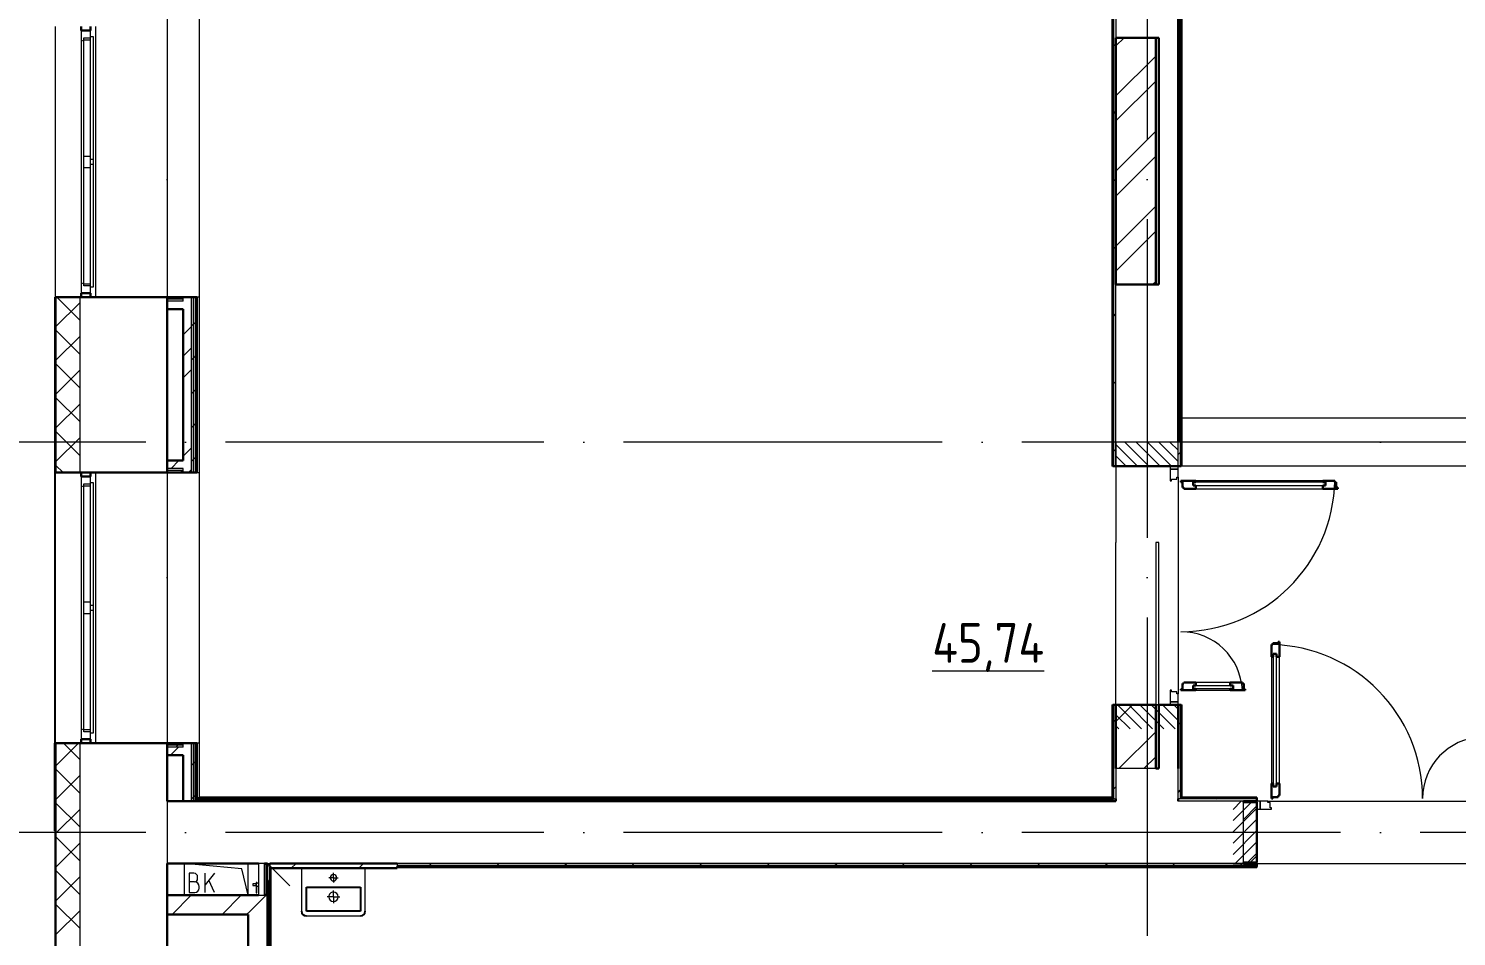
# Model space of a CAD drawing. Header units: millimetres. Extents: x -695119 to 412940, y -249585 to 622758.
# Drawn here: x 261320 to 270283, y 65808 to 71509 of the extents above; entities that cross this region are included whole.
import ezdxf

# ---------------------------------------------------------------- set-up
doc = ezdxf.new("R2010")
doc.units = ezdxf.units.MM
for name, pattern in [('ADSK_Линия сетки', [25, 20, -2.5, 0, -2.5]), ('ADSK_Сверху', [450, 300, -150]), ('ADSK_Штриховая_ш2 п1_5', [4.5, 3, -1.5])]:
    doc.linetypes.add(name, pattern=pattern)
for name, color, linetype, lineweight in [('_ Окна', 252, 'Continuous', 30), ('Двери', 8, 'Continuous', 9), ('Линии', 7, 'Continuous', 9), ('Марки помещений', 8, 'Continuous', 20), ('Оборудование', 8, 'Continuous', 18), ('Ограждение', 8, 'Continuous', 9), ('Окна', 252, 'Continuous', 9), ('Оси', 252, 'Continuous', 9), ('Перекрытие', 252, 'Continuous', 18), ('Стены внутренние', 252, 'Continuous', 18), ('Стены наружные', 252, 'Continuous', 18), ('Стены штриховка', 7, 'Continuous', 9)]:
    doc.layers.add(name, color=color, linetype=linetype, lineweight=lineweight)
doc.layers.add('Двери открывание', color=7, linetype='Continuous', lineweight=9, true_color=0xc0c0c0)
doc.layers.add('Узлы', color=7, linetype='Continuous')
doc.styles.add('GOST Common_2', font='', dxfattribs={"width": 0.9, "height": 250})
doc.styles.get('GOST Common_2').set_extended_font_data('GOST type B')

# ---------------------------------------------------------------- blocks, each defined once
blk = doc.blocks.new('план 2 этажа')
at = {"layer": 'Двери', "lineweight": 18, "true_color": 0x636466}
h = blk.add_hatch(dxfattribs=at)
h.set_pattern_fill('FP_2', color=251, angle=-90, style=0, pattern_type=2)
h.set_pattern_definition([(315, (268340.813, 68136.636), (35.3553, 35.3553), [])])
h.paths.add_polyline_path([(268145.8, 67127.6), (268145.8, 67111.6), (268535.8, 67111.6), (268535.8, 67261.6), (268145.8, 67261.6)])
h.paths.add_polyline_path([(268145.8, 68761.6), (268535.8, 68761.6), (268535.8, 68911.6), (268145.8, 68911.6)])
h = blk.add_hatch(dxfattribs=at)
h.set_pattern_fill('FP_2', color=251, style=0, pattern_type=2)
h.set_pattern_definition([(45, (269655.813, 66461.636), (-35.3553, 35.3553), [])])
h.paths.add_polyline_path([(270664.9, 66266.6), (270680.8, 66266.6), (270680.8, 66656.6), (270530.8, 66656.6), (270530.8, 66266.6)])
h.paths.add_polyline_path([(269030.8, 66266.6), (269030.8, 66656.6), (268880.8, 66656.6), (268880.8, 66266.6)])
at = {"color": 251, "lineweight": 18, "true_color": 0x636466}
for p, q in [((262658.6, 66233.3), (262298.8, 66266.6)), ((262298.8, 66066.6), (262298.8, 66266.6)), ((262357.9, 66204.4), (262327.9, 66204.4)), ((262327.9, 66204.4), (262327.9, 66084.4)), ((262361.2, 66151), (262327.9, 66151)), ((262381.2, 66171), (262381.2, 66181)), ((262487.9, 66204.4), (262427.9, 66132.9)), ((262427.9, 66084.4), (262427.9, 66204.4)), ((262487.9, 66084.4), (262451.9, 66161.5)), ((262698.8, 66066.6), (262658.6, 66233.3)), ((262327.9, 66084.4), (262364.5, 66084.4)), ((262391.2, 66111), (262391.2, 66121))]:
    blk.add_line(p, q, dxfattribs=at)
for centre, radius, start, end in [((262357.9, 66181), 23.3, 0, 90), ((262361.2, 66171), 20, 270, 0), ((262361.2, 66121), 30, 0, 90), ((262364.5, 66111), 26.7, 270, 0)]:
    blk.add_arc(centre, radius, start, end, dxfattribs=at)
at = {"layer": '_ Окна', "color": 251, "true_color": 0x636466}
for p, q in [((261650.8, 71521.6), (261650.8, 71496.6)), ((261650.8, 71496.6), (261708.8, 71496.6)), ((261708.8, 71496.6), (261708.8, 71521.6)), ((261708.8, 69846.6), (261650.8, 69846.6)), ((261650.8, 69846.6), (261650.8, 69821.6)), ((261708.8, 69821.6), (261708.8, 69846.6)), ((261650.8, 68721.6), (261650.8, 68696.6)), ((261650.8, 68696.6), (261708.8, 68696.6)), ((261708.8, 68696.6), (261708.8, 68721.6)), ((261708.8, 67046.6), (261650.8, 67046.6)), ((261650.8, 67046.6), (261650.8, 67021.6)), ((261708.8, 67021.6), (261708.8, 67046.6))]:
    blk.add_line(p, q, dxfattribs=at)
at = {"layer": '_ Окна', "color": 251, "lineweight": 18, "true_color": 0x636466}
for p, q in [((261708.8, 71496.6), (261650.8, 71496.6)), ((261650.8, 71496.6), (261650.8, 71437.2)), ((261667.8, 71450.6), (261708.8, 71450.6)), ((261667.8, 71438.6), (261667.8, 71450.6)), ((261708.8, 71458.6), (261708.8, 71496.6)), ((261650.8, 71437.2), (261667.8, 71432.6)), ((261667.8, 69910.6), (261650.8, 69906.1)), ((261650.8, 69906.1), (261650.8, 69846.6)), ((261650.8, 69846.6), (261708.8, 69846.6)), ((261667.8, 69892.6), (261667.8, 69904.6)), ((261708.8, 69892.6), (261667.8, 69892.6)), ((261708.8, 69846.6), (261708.8, 69884.6)), ((261708.8, 68696.6), (261650.8, 68696.6)), ((261650.8, 68696.6), (261650.8, 68637.2)), ((261708.8, 68658.6), (261708.8, 68696.6)), ((261650.8, 68637.2), (261667.8, 68632.6)), ((261667.8, 68650.6), (261708.8, 68650.6)), ((261667.8, 68638.6), (261667.8, 68650.6)), ((261667.8, 67110.6), (261650.8, 67106.1)), ((261650.8, 67106.1), (261650.8, 67046.6)), ((261667.8, 67092.6), (261667.8, 67104.6)), ((261708.8, 67092.6), (261667.8, 67092.6)), ((261708.8, 67046.6), (261708.8, 67084.6)), ((261650.8, 67046.6), (261708.8, 67046.6))]:
    blk.add_line(p, q, dxfattribs=at)
at = {"layer": 'Двери', "color": 251, "linetype": 'ADSK_Штриховая_ш2 п1_5', "true_color": 0x636466}
for p, q in [((268145.8, 68911.6), (268145.8, 68761.6)), ((268535.8, 68761.6), (268535.8, 68911.6)), ((268145.8, 68761.6), (268535.8, 68761.6)), ((268535.8, 67261.6), (268145.8, 67261.6)), ((268145.8, 67261.6), (268145.8, 67111.6)), ((268535.8, 67111.6), (268535.8, 67261.6)), ((269030.8, 66656.6), (268880.8, 66656.6)), ((269030.8, 66266.6), (269030.8, 66656.6)), ((268880.8, 66266.6), (269030.8, 66266.6))]:
    blk.add_line(p, q, dxfattribs=at)
at = {"layer": 'Двери', "color": 251, "true_color": 0x636466}
for p, q in [((268535.8, 68761.6), (268485.8, 68761.6)), ((268485.8, 68761.6), (268485.8, 68741.6)), ((268535.8, 68741.6), (268535.8, 68761.6)), ((268485.8, 68741.6), (268535.8, 68741.6)), ((268535.8, 68741.6), (268485.8, 68741.6)), ((268485.8, 68741.6), (268485.8, 68669.6)), ((268485.8, 68669.6), (268493.8, 68669.6)), ((268493.8, 68669.6), (268493.8, 68678.6)), ((268493.8, 68678.6), (268527.8, 68678.6)), ((268527.8, 68678.6), (268527.8, 68692.6)), ((268527.8, 68692.6), (268535.8, 68692.6)), ((268535.8, 68692.6), (268535.8, 68741.6)), ((268629.8, 68660.6), (268629.8, 68639.6)), ((269461.8, 68660.6), (268629.8, 68660.6)), ((269443.8, 68669.6), (268647.8, 68669.6)), ((269461.8, 68639.6), (269461.8, 68660.6)), ((268629.8, 68639.6), (269461.8, 68639.6)), ((268647.8, 68619.6), (269443.8, 68619.6)), ((269122.8, 67564.6), (269122.8, 66768.6)), ((269131.8, 67582.6), (269131.8, 66750.6)), ((269152.8, 67582.6), (269131.8, 67582.6)), ((269152.8, 66750.6), (269152.8, 67582.6)), ((269172.8, 66768.6), (269172.8, 67564.6)), ((268493.8, 67353.6), (268485.8, 67353.6)), ((268485.8, 67353.6), (268485.8, 67281.6)), ((268493.8, 67344.6), (268493.8, 67353.6)), ((268527.8, 67344.6), (268493.8, 67344.6)), ((268527.8, 67330.6), (268527.8, 67344.6)), ((268535.8, 67330.6), (268527.8, 67330.6)), ((268535.8, 67281.6), (268535.8, 67330.6)), ((268629.8, 67383.6), (268881.8, 67383.6)), ((268629.8, 67362.6), (268629.8, 67383.6)), ((268881.8, 67362.6), (268629.8, 67362.6)), ((268863.8, 67403.6), (268647.8, 67403.6)), ((268647.8, 67353.6), (268863.8, 67353.6)), ((268881.8, 67383.6), (268881.8, 67362.6)), ((268535.8, 67281.6), (268485.8, 67281.6)), ((268485.8, 67281.6), (268485.8, 67261.6)), ((268485.8, 67281.6), (268535.8, 67281.6)), ((268485.8, 67261.6), (268535.8, 67261.6)), ((268535.8, 67261.6), (268535.8, 67281.6)), ((269131.8, 66750.6), (269152.8, 66750.6)), ((269030.8, 66656.6), (269030.8, 66606.6)), ((269050.8, 66656.6), (269030.8, 66656.6)), ((269030.8, 66606.6), (269050.8, 66606.6)), ((269050.8, 66606.6), (269050.8, 66656.6)), ((269099.8, 66656.6), (269050.8, 66656.6)), ((269050.8, 66656.6), (269050.8, 66606.6)), ((269050.8, 66606.6), (269122.8, 66606.6)), ((269099.8, 66648.6), (269099.8, 66656.6)), ((269113.8, 66648.6), (269099.8, 66648.6)), ((269113.8, 66614.6), (269113.8, 66648.6)), ((269122.8, 66614.6), (269113.8, 66614.6)), ((269122.8, 66606.6), (269122.8, 66614.6))]:
    blk.add_line(p, q, dxfattribs=at)
at = {"layer": 'Двери', "color": 251, "lineweight": 30, "true_color": 0x636466}
for p, q in [((268647.8, 68669.6), (268553.8, 68669.6)), ((268553.8, 68669.6), (268553.8, 68661.6)), ((268553.8, 68661.6), (268562.8, 68661.6)), ((268562.8, 68661.6), (268562.8, 68627.6)), ((268629.8, 68660.6), (268647.8, 68660.6)), ((268629.8, 68639.6), (268629.8, 68660.6)), ((268647.8, 68660.6), (268647.8, 68669.6)), ((269519.8, 68669.6), (269443.8, 68669.6)), ((269443.8, 68660.6), (269443.8, 68669.6)), ((269461.8, 68660.6), (269443.8, 68660.6)), ((269461.8, 68639.6), (269461.8, 68660.6)), ((269519.8, 68661.6), (269519.8, 68669.6)), ((269528.8, 68661.6), (269519.8, 68661.6)), ((269528.8, 68627.6), (269528.8, 68661.6)), ((268562.8, 68627.6), (268571.8, 68627.6)), ((268571.8, 68627.6), (268571.8, 68619.6)), ((268571.8, 68619.6), (268647.8, 68619.6)), ((268647.8, 68639.6), (268629.8, 68639.6)), ((268647.8, 68619.6), (268647.8, 68639.6)), ((269443.8, 68639.6), (269461.8, 68639.6)), ((269443.8, 68619.6), (269443.8, 68639.6)), ((269443.8, 68619.6), (269537.8, 68619.6)), ((269537.8, 68627.6), (269528.8, 68627.6)), ((269537.8, 68619.6), (269537.8, 68627.6)), ((269130.8, 67640.6), (269122.8, 67640.6)), ((269122.8, 67640.6), (269122.8, 67564.6)), ((269164.8, 67649.6), (269130.8, 67649.6)), ((269130.8, 67649.6), (269130.8, 67640.6)), ((269172.8, 67658.6), (269164.8, 67658.6)), ((269164.8, 67658.6), (269164.8, 67649.6)), ((269172.8, 67564.6), (269172.8, 67658.6)), ((269131.8, 67564.6), (269122.8, 67564.6)), ((269131.8, 67582.6), (269131.8, 67564.6)), ((269152.8, 67582.6), (269131.8, 67582.6)), ((269152.8, 67564.6), (269152.8, 67582.6)), ((269172.8, 67564.6), (269152.8, 67564.6)), ((268562.8, 67361.6), (268553.8, 67361.6)), ((268553.8, 67361.6), (268553.8, 67353.6)), ((268553.8, 67353.6), (268647.8, 67353.6)), ((268562.8, 67395.6), (268562.8, 67361.6)), ((268571.8, 67395.6), (268562.8, 67395.6)), ((268647.8, 67403.6), (268571.8, 67403.6)), ((268571.8, 67403.6), (268571.8, 67395.6)), ((268647.8, 67383.6), (268629.8, 67383.6)), ((268629.8, 67383.6), (268629.8, 67362.6)), ((268629.8, 67362.6), (268647.8, 67362.6)), ((268647.8, 67403.6), (268647.8, 67383.6)), ((268647.8, 67362.6), (268647.8, 67353.6)), ((268939.8, 67403.6), (268863.8, 67403.6)), ((268863.8, 67403.6), (268863.8, 67383.6)), ((268863.8, 67383.6), (268881.8, 67383.6)), ((268863.8, 67362.6), (268863.8, 67353.6)), ((268881.8, 67362.6), (268863.8, 67362.6)), ((268863.8, 67353.6), (268957.8, 67353.6)), ((268881.8, 67383.6), (268881.8, 67362.6)), ((268939.8, 67395.6), (268939.8, 67403.6)), ((268948.8, 67395.6), (268939.8, 67395.6)), ((268948.8, 67361.6), (268948.8, 67395.6)), ((268957.8, 67361.6), (268948.8, 67361.6)), ((268957.8, 67353.6), (268957.8, 67361.6)), ((269122.8, 66768.6), (269122.8, 66674.6)), ((269131.8, 66768.6), (269122.8, 66768.6)), ((269131.8, 66750.6), (269131.8, 66768.6)), ((269152.8, 66750.6), (269131.8, 66750.6)), ((269152.8, 66768.6), (269152.8, 66750.6)), ((269172.8, 66768.6), (269152.8, 66768.6)), ((269164.8, 66683.6), (269164.8, 66692.6)), ((269164.8, 66692.6), (269172.8, 66692.6)), ((269172.8, 66692.6), (269172.8, 66768.6)), ((269122.8, 66674.6), (269130.8, 66674.6)), ((269130.8, 66674.6), (269130.8, 66683.6)), ((269130.8, 66683.6), (269164.8, 66683.6))]:
    blk.add_line(p, q, dxfattribs=at)
at = {"layer": 'Двери открывание', "color": 251, "true_color": 0x636466}
for centre, radius, start, end in [((268553.8, 68687.6), 966, 270, 358.93231), ((268553.8, 67335.6), 386, 2.67279, 90), ((269104.8, 66674.6), 966, 0, 88.93231), ((270456.8, 66674.6), 386, 92.67279, 180)]:
    blk.add_arc(centre, radius, start, end, dxfattribs=at)
at = {"layer": 'Линии', "color": 251, "linetype": 'ADSK_Сверху', "ltscale": 100, "true_color": 0x636466}
for p, q in [((279395.8, 69061.6), (268530.8, 69061.6)), ((279395.8, 68761.6), (268530.8, 68761.6))]:
    blk.add_line(p, q, dxfattribs=at)
at = {"layer": 'Оборудование', "color": 251, "true_color": 0x636466}
for p, q in [((262800.2, 66266.6), (262763.8, 66266.6)), ((262763.8, 66266.6), (262763.8, 66066.6)), ((262801.1, 66067.5), (262801.1, 66265.7)), ((262810.9, 66259.6), (262801.1, 66259.6)), ((262811.8, 66074.6), (262811.8, 66258.7)), ((262818.8, 66247.6), (262813.3, 66247.6)), ((262818.8, 66266.6), (262960.2, 66125.2)), ((262818.8, 66085.6), (262818.8, 66247.6)), ((262810.9, 66238.6), (262812.2, 66238.6)), ((262812.3, 66238.6), (262810.9, 66238.6)), ((262820.8, 66163.1), (262818.8, 66163.1)), ((262820.8, 66159.1), (262820.8, 66163.1)), ((262820.8, 66159.1), (262820.8, 66098.6)), ((262746, 66139.3), (262728.5, 66139.3)), ((262728.5, 66139.3), (262728.5, 66127)), ((262728.5, 66127), (262746, 66127)), ((262747.9, 66141.2), (262746, 66139.3)), ((262746, 66139.3), (262746, 66127)), ((262746, 66127), (262747.9, 66125.1)), ((262763.8, 66142.8), (262747.9, 66142.8)), ((262747.9, 66142.8), (262747.9, 66123.5)), ((262747.9, 66123.5), (262763.8, 66123.5)), ((262753.4, 66146.2), (262748.4, 66146.2)), ((262748.4, 66146.2), (262748.4, 66138)), ((262748.4, 66128.3), (262748.4, 66082.5)), ((262748.4, 66082.5), (262753.4, 66082.5)), ((262753.4, 66138), (262753.4, 66146.2)), ((262753.4, 66082.5), (262753.4, 66128.3)), ((262763.8, 66066.6), (262800.2, 66066.6)), ((262801.1, 66073.6), (262810.9, 66073.6)), ((262812.2, 66094.6), (262810.9, 66094.6)), ((262812.3, 66094.6), (262810.9, 66094.6)), ((262813.3, 66085.6), (262818.8, 66085.6)), ((262818.8, 66094.6), (262820.8, 66094.6)), ((262820.8, 66094.6), (262820.8, 66098.6))]:
    blk.add_line(p, q, dxfattribs=at)
for points, knots in [([(262801.1, 66265.7), (262801.1, 66265.8), (262801.1, 66265.9), (262801, 66266.1), (262800.9, 66266.3), (262800.8, 66266.4), (262800.6, 66266.5), (262800.4, 66266.6), (262800.3, 66266.6), (262800.2, 66266.6)], [-1, -1, -1, -1, -0.833333, -0.75, -0.583333, -0.458333, -0.333333, -0.166667, 0, 0, 0, 0]), ([(262811.8, 66258.7), (262811.8, 66258.8), (262811.8, 66258.9), (262811.7, 66259), (262811.7, 66259.2), (262811.6, 66259.3), (262811.5, 66259.4), (262811.3, 66259.5), (262811.1, 66259.6), (262810.9, 66259.6), (262810.9, 66259.6)], [-1, -1, -1, -1, -0.833333, -0.75, -0.666667, -0.583333, -0.458333, -0.333333, -0.166667, 0, 0, 0, 0]), ([(262813.3, 66247.6), (262813.2, 66247.6), (262813, 66247.7), (262812.8, 66247.7), (262812.6, 66247.8), (262812.4, 66247.9), (262812.3, 66248.1), (262812.1, 66248.2), (262812, 66248.4), (262811.9, 66248.6), (262811.8, 66248.8), (262811.8, 66249), (262811.8, 66249.2)], [-1, -1, -1, -1, -0.833333, -0.75, -0.666667, -0.583333, -0.5, -0.416667, -0.333333, -0.25, -0.166667, 0, 0, 0, 0]), ([(262800.2, 66066.6), (262800.3, 66066.6), (262800.4, 66066.7), (262800.6, 66066.7), (262800.8, 66066.9), (262800.9, 66067), (262801, 66067.1), (262801.1, 66067.3), (262801.1, 66067.5), (262801.1, 66067.5)], [0, 0, 0, 0, 0.166667, 0.333333, 0.458333, 0.583333, 0.708333, 0.833333, 1, 1, 1, 1]), ([(262810.9, 66073.6), (262810.9, 66073.6), (262811.1, 66073.7), (262811.3, 66073.7), (262811.5, 66073.9), (262811.6, 66074), (262811.7, 66074.1), (262811.7, 66074.2), (262811.8, 66074.4), (262811.8, 66074.5), (262811.8, 66074.6)], [0, 0, 0, 0, 0.166667, 0.333333, 0.458333, 0.583333, 0.666667, 0.75, 0.833333, 1, 1, 1, 1]), ([(262811.8, 66084.1), (262811.8, 66084.2), (262811.8, 66084.4), (262811.9, 66084.7), (262812, 66084.9), (262812.1, 66085), (262812.3, 66085.2), (262812.4, 66085.3), (262812.6, 66085.4), (262812.8, 66085.5), (262813, 66085.6), (262813.2, 66085.6), (262813.3, 66085.6)], [0, 0, 0, 0, 0.166667, 0.25, 0.333333, 0.416667, 0.5, 0.583333, 0.666667, 0.75, 0.833333, 1, 1, 1, 1])]:
    blk.add_open_spline(points, degree=3, knots=knots, dxfattribs=at)
at = {"layer": 'Ограждение', "color": 251, "true_color": 0x636466}
for p, q in [((262390.8, 74381.6), (262390.8, 66676.6)), ((268560.8, 68911.6), (268560.8, 73711.6)), ((268120.8, 73586.8), (268120.8, 68761.6)), ((261740.8, 71521.6), (261740.8, 69821.6)), ((262190.8, 71521.6), (262190.8, 69821.6)), ((262390.8, 71521.6), (262390.8, 69821.6)), ((262390.8, 69821.6), (262375.8, 69821.6)), ((268560.8, 68911.6), (268555.8, 68911.6)), ((268555.8, 68911.6), (268560.8, 68911.6)), ((268560.8, 68761.6), (268560.8, 68911.6)), ((268125.8, 68761.6), (268120.8, 68761.6)), ((268560.8, 68761.6), (268555.8, 68761.6)), ((261740.8, 68721.6), (261740.8, 67021.6)), ((262190.8, 68721.6), (262190.8, 67021.6)), ((262375.8, 68721.6), (262390.8, 68721.6)), ((262390.8, 68721.6), (262390.8, 67021.6)), ((268120.8, 67261.6), (268125.8, 67261.6)), ((268120.8, 67261.6), (268120.8, 66681.6)), ((268555.8, 67261.6), (268560.8, 67261.6)), ((268560.8, 66681.6), (268560.8, 67261.6)), ((262390.8, 67021.6), (262375.8, 67021.6)), ((268120.8, 66681.6), (262390.8, 66681.6)), ((268125.8, 66676.6), (268120.8, 66681.6)), ((268555.8, 66676.6), (268560.8, 66681.6)), ((269030.8, 66681.6), (268560.8, 66681.6)), ((269030.8, 66681.6), (269030.8, 66676.6)), ((263633.8, 66241.6), (269030.8, 66241.6)), ((269030.8, 66246.6), (269030.8, 66241.6)), ((262838.8, 65963.6), (262843.8, 65963.6)), ((262843.8, 60496.6), (262843.8, 65963.6))]:
    blk.add_line(p, q, dxfattribs=at)
at = {"layer": 'Окна', "color": 251, "true_color": 0x636466}
for p, q in [((261708.8, 70686.6), (261708.8, 71458.6)), ((261708.8, 71458.6), (261725.8, 71458.6)), ((261725.8, 71458.6), (261725.8, 70686.6)), ((261650.8, 71437.2), (261650.8, 69906.1)), ((261667.8, 70706.6), (261667.8, 71438.6)), ((261667.8, 71438.6), (261708.8, 71438.6)), ((261667.8, 70636.6), (261667.8, 70706.6)), ((261708.8, 70706.6), (261667.8, 70706.6)), ((261667.8, 69904.6), (261667.8, 70636.6)), ((261667.8, 70636.6), (261708.8, 70636.6)), ((261708.8, 70656.6), (261708.8, 70686.6)), ((261725.8, 70686.6), (261708.8, 70686.6)), ((261708.8, 69884.6), (261708.8, 70656.6)), ((261708.8, 70656.6), (261725.8, 70656.6)), ((261725.8, 70686.6), (261725.8, 70656.6)), ((261725.8, 70656.6), (261725.8, 69884.6)), ((261708.8, 69904.6), (261667.8, 69904.6)), ((261725.8, 69884.6), (261708.8, 69884.6)), ((261650.8, 68637.2), (261650.8, 67106.1)), ((261667.8, 67906.6), (261667.8, 68638.6)), ((261667.8, 68638.6), (261708.8, 68638.6)), ((261708.8, 67886.6), (261708.8, 68658.6)), ((261708.8, 68658.6), (261725.8, 68658.6)), ((261725.8, 68658.6), (261725.8, 67886.6)), ((261667.8, 67836.6), (261667.8, 67906.6)), ((261708.8, 67906.6), (261667.8, 67906.6)), ((261708.8, 67856.6), (261708.8, 67886.6)), ((261725.8, 67886.6), (261708.8, 67886.6)), ((261708.8, 67084.6), (261708.8, 67856.6)), ((261708.8, 67856.6), (261725.8, 67856.6)), ((261725.8, 67886.6), (261725.8, 67856.6)), ((261725.8, 67856.6), (261725.8, 67084.6)), ((261667.8, 67104.6), (261667.8, 67836.6)), ((261667.8, 67836.6), (261708.8, 67836.6)), ((261708.8, 67104.6), (261667.8, 67104.6)), ((261725.8, 67084.6), (261708.8, 67084.6))]:
    blk.add_line(p, q, dxfattribs=at)
at = {"layer": 'Оси', "color": 251, "linetype": 'ADSK_Линия сетки', "ltscale": 100, "true_color": 0x636466}
for p, q in [((262190.8, 77811.6), (262190.8, 46685.5)), ((268340.8, 77811.6), (268340.8, 46685.5)), ((332058.1, 68911.6), (255080.8, 68911.6)), ((332058.1, 66461.6), (255080.8, 66461.6))]:
    blk.add_line(p, q, dxfattribs=at)
at = {"layer": 'Перекрытие', "color": 251, "ltscale": 100, "true_color": 0x636466}
for p, q in [((273615.8, 68911.6), (268560.8, 68911.6)), ((268395.8, 67261.6), (268415.8, 67261.6)), ((262298.8, 66066.6), (262298.8, 66266.6))]:
    blk.add_line(p, q, dxfattribs=at)
at = {"layer": 'Стены внутренние', "color": 251, "true_color": 0x636466}
for p, q in [((268145.8, 72901.6), (268145.8, 71451.6)), ((261488.8, 69821.6), (261488.8, 71521.6)), ((261640.8, 69821.6), (261640.8, 68721.6)), ((268535.8, 68761.6), (268535.8, 68911.6)), ((268145.8, 68761.6), (268145.8, 68281.6)), ((261488.8, 67021.6), (261488.8, 68721.6)), ((268535.8, 68692.6), (268535.8, 67330.6)), ((268415.8, 68281.6), (268395.8, 68281.6)), ((268415.8, 67261.6), (268415.8, 68281.6)), ((261640.8, 67021.6), (261640.8, 59761.6)), ((268395.8, 66861.6), (268145.8, 66861.6)), ((268145.8, 66861.6), (268145.8, 66671.6)), ((268535.8, 66671.6), (268535.8, 66861.6)), ((268945.8, 66656.6), (268535.8, 66656.6)), ((268945.8, 66271.6), (268945.8, 66651.6)), ((269099.8, 66656.6), (270461.8, 66656.6)), ((262818.8, 66266.6), (262833.8, 66266.6)), ((269030.8, 66266.6), (270625.8, 66266.6))]:
    blk.add_line(p, q, dxfattribs=at)
at = {"layer": 'Стены внутренние', "color": 251, "lineweight": 30, "true_color": 0x636466}
for p, q in [((268145.8, 71451.6), (268415.8, 71451.6)), ((268415.8, 71451.6), (268415.8, 69901.6)), ((268415.8, 69901.6), (268145.8, 69901.6)), ((262190.8, 69821.6), (261488.8, 69821.6)), ((261488.8, 69821.6), (261488.8, 68721.6)), ((262190.8, 68796.6), (262190.8, 69746.6)), ((268145.8, 68761.6), (268535.8, 68761.6)), ((261488.8, 68721.6), (262190.8, 68721.6)), ((268415.8, 67261.6), (268415.8, 66861.6)), ((268535.8, 67261.6), (268415.8, 67261.6)), ((268535.8, 66861.6), (268535.8, 67261.6)), ((262190.8, 67021.6), (261488.8, 67021.6)), ((261488.8, 67021.6), (261488.8, 59609.6)), ((262190.8, 66656.6), (262190.8, 66946.6)), ((268415.8, 66861.6), (268395.8, 66861.6)), ((262290.8, 66656.6), (262190.8, 66656.6)), ((262365.8, 66656.6), (262365.8, 66656.6)), ((268145.8, 66671.6), (268145.8, 66656.6)), ((268535.8, 66656.6), (268535.8, 66671.6)), ((268945.8, 66651.6), (268945.8, 66656.6)), ((262190.8, 66066.6), (262190.8, 66266.6)), ((262190.8, 66266.6), (262763.8, 66266.6)), ((262800.4, 66266.6), (262818.8, 66266.6)), ((262833.8, 66266.6), (263633.8, 66266.6)), ((268945.8, 66266.6), (268945.8, 66271.6)), ((262190.8, 60311.6), (262190.8, 65946.6))]:
    blk.add_line(p, q, dxfattribs=at)
at = {"layer": 'Стены внутренние', "color": 251, "linetype": 'Continuous', "lineweight": 9, "true_color": 0x636466}
for p, q in [((261490.9, 69637.9), (261640.8, 69787.8)), ((261640.8, 69677.5), (261498.7, 69819.6)), ((261640.8, 69465.4), (261490.9, 69615.2)), ((261491, 69425.9), (261640.8, 69575.6)), ((261640.8, 69253.2), (261491, 69403)), ((261490.8, 69375.4), (261491.1, 69375.4)), ((261491.1, 69213.8), (261640.8, 69363.5)), ((261490.8, 69172.2), (261491, 69172.2)), ((261640.8, 69041.1), (261491.1, 69190.8)), ((261491.2, 69001.8), (261640.8, 69151.4)), ((261640.8, 68829), (261491.2, 68978.5)), ((261491.3, 68789.8), (261640.8, 68939.3)), ((261490.8, 68867.4), (261490.9, 68867.4)), ((261534, 68723.6), (261491.4, 68766.3)), ((261635.3, 68721.6), (261640.8, 68727.1)), ((261490.8, 66880.1), (261632.4, 67021.6)), ((261521.4, 67019.6), (261521.1, 67020.2)), ((261640.8, 66919.8), (261540.9, 67019.6)), ((261490.8, 66937), (261491.4, 66937)), ((261640.8, 66707.6), (261490.8, 66857.6)), ((261490.8, 66667.9), (261640.8, 66817.9)), ((261640.8, 66495.5), (261490.8, 66645.5)), ((261490.8, 66632.2), (261491.3, 66632.2)), ((261490.8, 66455.8), (261640.8, 66605.8)), ((261640.8, 66283.4), (261490.8, 66433.4)), ((261490.8, 66243.7), (261640.8, 66393.7)), ((261490.7, 66260), (261488.8, 66263.2)), ((261640.8, 66071.2), (261490.8, 66221.2)), ((261490.8, 66031.5), (261640.8, 66181.5)), ((261491.3, 66055.7), (261488.8, 66060)), ((261490.8, 66022.6), (261491.3, 66022.6)), ((261640.8, 65859.1), (261490.8, 66009.1)), ((261490.8, 65819.4), (261640.8, 65969.4)), ((261490.8, 65819.4), (261491.3, 65819.4))]:
    blk.add_line(p, q, dxfattribs=at)
at = {"layer": 'Стены наружные', "color": 251, "lineweight": 30, "true_color": 0x636466}
for p, q in [((268535.8, 75011.6), (268535.8, 68911.6)), ((268550.8, 68911.6), (268550.8, 74931.6)), ((268555.8, 68761.6), (268555.8, 74926.6)), ((268125.8, 73586.8), (268125.8, 68761.6)), ((268145.8, 71451.6), (268145.8, 69901.6)), ((268395.8, 69901.6), (268395.8, 71451.6)), ((262375.8, 69821.6), (262190.8, 69821.6)), ((262190.8, 69821.6), (262190.8, 69746.6)), ((262190.8, 69746.6), (262290.8, 69746.6)), ((262290.8, 69746.6), (262290.8, 68796.6)), ((262375.8, 68721.6), (262375.8, 69821.6)), ((262290.8, 68796.6), (262190.8, 68796.6)), ((262190.8, 68796.6), (262190.8, 68721.6)), ((268125.8, 68761.6), (268145.8, 68761.6)), ((268535.8, 68761.6), (268555.8, 68761.6)), ((262190.8, 68721.6), (262375.8, 68721.6)), ((268395.8, 67261.6), (268125.8, 67261.6)), ((268125.8, 67261.6), (268125.8, 66676.6)), ((268145.8, 67261.6), (268145.8, 66861.6)), ((268395.8, 66861.6), (268395.8, 67261.6)), ((268555.8, 67261.6), (268535.8, 67261.6)), ((268555.8, 66676.6), (268555.8, 67261.6)), ((261483.8, 67021.6), (261483.8, 66471.6)), ((261488.8, 67021.6), (261483.8, 67021.6)), ((262375.8, 67021.6), (262190.8, 67021.6)), ((262190.8, 67021.6), (262190.8, 66946.6)), ((262375.8, 66676.6), (262375.8, 67021.6)), ((262190.8, 66946.6), (262290.8, 66946.6)), ((262290.8, 66946.6), (262290.8, 66656.6)), ((262290.8, 66656.6), (262365.8, 66656.6)), ((262365.8, 66656.6), (268145.8, 66656.6)), ((262370.8, 66671.6), (262370.8, 66676.6)), ((268130.8, 66671.6), (262370.8, 66671.6)), ((268125.8, 66676.6), (262375.8, 66676.6)), ((268130.8, 66676.6), (268130.8, 66671.6)), ((268550.8, 66671.6), (268550.8, 66676.6)), ((269030.8, 66676.6), (268555.8, 66676.6)), ((268945.8, 66656.6), (269030.8, 66656.6)), ((269030.8, 66651.6), (268945.8, 66651.6)), ((269030.8, 66656.6), (269030.8, 66676.6)), ((269030.8, 66271.6), (269030.8, 66651.6)), ((261483.8, 66471.6), (261488.8, 66471.6)), ((262818.8, 66266.6), (262818.8, 66247.6)), ((262838.8, 66246.6), (262833.8, 66246.6)), ((262833.8, 66246.6), (262833.8, 60491.6)), ((262838.8, 60496.6), (262838.8, 66246.6)), ((263633.8, 66251.6), (269030.8, 66251.6)), ((263633.8, 66246.6), (269030.8, 66246.6)), ((263633.8, 66236.6), (263633.8, 66246.6)), ((268945.8, 66271.6), (269030.8, 66271.6)), ((269030.8, 66266.6), (268945.8, 66266.6)), ((269030.8, 66246.6), (269030.8, 66266.6)), ((262833.8, 66236.6), (263633.8, 66236.6)), ((262763.8, 66066.6), (262190.8, 66066.6)), ((262190.8, 66066.6), (262190.8, 65946.6)), ((262818.8, 66066.6), (262800.4, 66066.6)), ((262818.8, 66085.6), (262818.8, 60486.6)), ((262190.8, 65946.6), (262698.8, 65946.6)), ((262698.8, 65946.6), (262698.8, 60311.6))]:
    blk.add_line(p, q, dxfattribs=at)
at = {"layer": 'Стены наружные', "color": 251, "linetype": 'Continuous', "lineweight": 9, "true_color": 0x636466}
for p, q in [((268125.8, 71464.5), (268130.8, 71469.5)), ((268145.8, 71400.3), (268197.1, 71451.6)), ((268550.8, 71465.2), (268555.8, 71470.2)), ((268125.8, 71393.7), (268130.8, 71398.7)), ((268130.8, 71398.7), (268145.8, 71413.7)), ((268550.8, 71394.5), (268555.8, 71399.5)), ((268125.8, 71323), (268130.8, 71328)), ((268145.8, 71086), (268395.8, 71336)), ((268550.8, 71323.8), (268555.8, 71328.8)), ((268125.8, 71252.3), (268130.8, 71257.3)), ((268125.8, 71181.6), (268130.8, 71186.6)), ((268145.8, 70928.8), (268395.8, 71178.8)), ((268550.8, 71253.1), (268555.8, 71258.1)), ((268550.8, 71182.3), (268555.8, 71187.3)), ((268125.8, 71110.9), (268130.8, 71115.9)), ((268550.8, 71111.6), (268555.8, 71116.6)), ((268125.8, 71040.2), (268130.8, 71045.2)), ((268550.8, 71040.9), (268555.8, 71045.9)), ((268125.8, 70969.5), (268130.8, 70974.5)), ((268125.8, 70898.8), (268130.8, 70903.8)), ((268130.8, 70974.5), (268145.8, 70989.5)), ((268550.8, 70970.2), (268555.8, 70975.2)), ((268550.8, 70899.5), (268555.8, 70904.5)), ((268125.8, 70828.1), (268130.8, 70833.1)), ((268145.8, 70614.5), (268395.8, 70864.5)), ((268550.8, 70828.8), (268555.8, 70833.8)), ((268125.8, 70757.3), (268130.8, 70762.3)), ((268550.8, 70758.1), (268555.8, 70763.1)), ((268125.8, 70686.6), (268130.8, 70691.6)), ((268145.8, 70457.4), (268395.8, 70707.4)), ((268550.8, 70687.4), (268555.8, 70692.4)), ((268125.8, 70615.9), (268130.8, 70620.9)), ((268125.8, 70545.2), (268130.8, 70550.2)), ((268130.8, 70550.2), (268145.8, 70565.2)), ((268550.8, 70616.7), (268555.8, 70621.7)), ((268550.8, 70546), (268555.8, 70551)), ((268125.8, 70474.5), (268130.8, 70479.5)), ((268550.8, 70475.2), (268555.8, 70480.2)), ((268125.8, 70403.8), (268130.8, 70408.8)), ((268145.8, 70143.1), (268395.8, 70393.1)), ((268550.8, 70404.5), (268555.8, 70409.5)), ((268125.8, 70333.1), (268130.8, 70338.1)), ((268550.8, 70333.8), (268555.8, 70338.8)), ((268125.8, 70262.4), (268130.8, 70267.4)), ((268125.8, 70191.7), (268130.8, 70196.7)), ((268145.8, 69985.9), (268395.8, 70235.9)), ((268550.8, 70263.1), (268555.8, 70268.1)), ((268550.8, 70192.4), (268555.8, 70197.4)), ((268125.8, 70121), (268130.8, 70126)), ((268130.8, 70126), (268145.8, 70141)), ((268550.8, 70121.7), (268555.8, 70126.7)), ((268125.8, 70050.2), (268130.8, 70055.2)), ((268550.8, 70051), (268555.8, 70056)), ((268125.8, 69979.5), (268130.8, 69984.5)), ((268375.8, 69901.6), (268395.8, 69921.6)), ((268550.8, 69980.3), (268555.8, 69985.3)), ((268125.8, 69908.8), (268130.8, 69913.8)), ((268125.8, 69838.1), (268130.8, 69843.1)), ((268550.8, 69909.6), (268555.8, 69914.6)), ((268550.8, 69838.8), (268555.8, 69843.8)), ((262286.1, 69796.6), (262290.8, 69801.4)), ((262370.8, 69810.7), (262375.8, 69815.7)), ((262370.8, 69740), (262375.8, 69745)), ((268125.8, 69767.4), (268130.8, 69772.4)), ((268550.8, 69768.1), (268555.8, 69773.1)), ((262340.8, 69639.3), (262353.3, 69651.8)), ((262353.3, 69651.8), (262365.8, 69664.3)), ((262370.8, 69669.3), (262375.8, 69674.3)), ((268125.8, 69696.7), (268130.8, 69701.7)), ((268130.8, 69701.7), (268145.8, 69716.7)), ((268550.8, 69697.4), (268555.8, 69702.4)), ((262290.8, 69586.7), (262340.8, 69636.7)), ((262370.8, 69598.5), (262375.8, 69603.5)), ((268125.8, 69626), (268130.8, 69631)), ((268125.8, 69555.3), (268130.8, 69560.3)), ((268550.8, 69626.7), (268555.8, 69631.7)), ((268550.8, 69556), (268555.8, 69561)), ((262290.8, 69451.7), (262340.8, 69501.7)), ((262370.8, 69527.8), (262375.8, 69532.8)), ((268125.8, 69484.6), (268130.8, 69489.6)), ((268550.8, 69485.3), (268555.8, 69490.3)), ((262340.8, 69427.1), (262353.3, 69439.6)), ((262353.3, 69439.6), (262365.8, 69452.1)), ((262365.8, 69452.1), (262370.8, 69457.1)), ((262370.8, 69457.1), (262375.8, 69462.1)), ((262370.8, 69386.4), (262375.8, 69391.4)), ((268125.8, 69413.8), (268130.8, 69418.8)), ((268550.8, 69414.6), (268555.8, 69419.6)), ((262290.8, 69316.8), (262340.8, 69366.8)), ((262370.8, 69315.7), (262375.8, 69320.7)), ((268125.8, 69343.1), (268130.8, 69348.1)), ((268130.8, 69277.4), (268145.8, 69292.4)), ((268550.8, 69343.9), (268555.8, 69348.9)), ((262340.8, 69215), (262353.3, 69227.5)), ((262353.3, 69227.5), (262365.8, 69240)), ((262370.8, 69245), (262375.8, 69250)), ((268125.8, 69272.4), (268130.8, 69277.4)), ((268125.8, 69201.7), (268130.8, 69206.7)), ((268550.8, 69273.2), (268555.8, 69278.2)), ((268550.8, 69202.4), (268555.8, 69207.4)), ((262370.8, 69174.3), (262375.8, 69179.3)), ((268125.8, 69131), (268130.8, 69136)), ((268550.8, 69131.7), (268555.8, 69136.7)), ((262353.3, 69015.4), (262365.8, 69027.9)), ((262365.8, 69027.9), (262370.8, 69032.9)), ((262370.8, 69103.6), (262375.8, 69108.6)), ((262370.8, 69032.9), (262375.8, 69037.9)), ((268125.8, 69060.3), (268130.8, 69065.3)), ((268550.8, 69061), (268555.8, 69066)), ((262340.8, 69002.9), (262353.3, 69015.4)), ((262370.8, 68962.1), (262375.8, 68967.1)), ((268125.8, 68989.6), (268130.8, 68994.6)), ((268550.8, 68990.3), (268555.8, 68995.3)), ((262290.8, 68823.3), (262340.8, 68873.3)), ((262370.8, 68891.4), (262375.8, 68896.4)), ((268125.8, 68918.9), (268130.8, 68923.9)), ((268125.8, 68848.2), (268130.8, 68853.2)), ((268130.8, 68853.2), (268145.8, 68868.2)), ((268535.8, 68833.9), (268550.8, 68848.9)), ((268550.8, 68919.6), (268555.8, 68924.6)), ((268550.8, 68848.9), (268555.8, 68853.9)), ((262214.1, 68746.6), (262264.1, 68796.6)), ((262340.8, 68790.7), (262353.3, 68803.2)), ((262353.3, 68803.2), (262365.8, 68815.7)), ((262370.8, 68820.7), (262375.8, 68825.7)), ((262370.8, 68750), (262375.8, 68755)), ((268125.8, 68777.4), (268130.8, 68782.4)), ((268550.8, 68778.2), (268555.8, 68783.2)), ((262271.7, 68721.6), (262284.2, 68734.1)), ((262284.2, 68734.1), (262290.8, 68740.7)), ((262324, 68721.6), (262340.8, 68738.4)), ((268125.8, 67221.8), (268130.8, 67226.8)), ((268145.8, 67157.1), (268250.3, 67261.6)), ((268550.8, 67222.6), (268555.8, 67227.6)), ((268125.8, 67151.1), (268130.8, 67156.1)), ((268130.8, 67156.1), (268145.8, 67171.1)), ((268535.8, 67136.8), (268550.8, 67151.8)), ((268550.8, 67151.8), (268555.8, 67156.8)), ((268125.8, 67080.4), (268130.8, 67085.4)), ((268164.6, 66861.6), (268395.8, 67092.8)), ((268550.8, 67081.1), (268555.8, 67086.1)), ((262210.6, 66946.6), (262260.6, 66996.6)), ((262243.8, 66996.6), (262256.3, 67009.1)), ((262256.3, 67009.1), (262268.8, 67021.6)), ((262370.8, 66982.2), (262375.8, 66987.2)), ((268125.8, 67009.7), (268130.8, 67014.7)), ((268550.8, 67010.4), (268555.8, 67015.4)), ((262340.8, 66881.5), (262353.3, 66894)), ((262353.3, 66894), (262365.8, 66906.5)), ((262365.8, 66906.5), (262370.8, 66911.5)), ((262370.8, 66911.5), (262375.8, 66916.5)), ((268125.8, 66939), (268130.8, 66944)), ((268125.8, 66868.3), (268130.8, 66873.3)), ((268321.8, 66861.6), (268395.8, 66935.7)), ((268550.8, 66939.7), (268555.8, 66944.7)), ((268550.8, 66869), (268555.8, 66874)), ((262370.8, 66840.8), (262375.8, 66845.8)), ((268125.8, 66797.6), (268130.8, 66802.6)), ((268550.8, 66798.3), (268555.8, 66803.3)), ((262353.3, 66681.9), (262365.8, 66694.4)), ((262370.8, 66770.1), (262375.8, 66775.1)), ((262370.8, 66699.4), (262375.8, 66704.4)), ((268125.8, 66726.8), (268130.8, 66731.8)), ((268130.8, 66731.8), (268145.8, 66746.8)), ((268535.8, 66712.6), (268550.8, 66727.6)), ((268550.8, 66727.6), (268555.8, 66732.6)), ((262340.8, 66669.4), (262353.3, 66681.9)), ((262413.8, 66671.6), (262418.8, 66676.6)), ((262484.5, 66671.6), (262489.5, 66676.6)), ((262526.8, 66656.6), (262526.8, 66671.6)), ((262555.2, 66671.6), (262560.2, 66676.6)), ((262625.9, 66671.6), (262630.9, 66676.6)), ((262696.6, 66671.6), (262701.6, 66676.6)), ((262767.3, 66671.6), (262772.3, 66676.6)), ((262838, 66671.6), (262843, 66676.6)), ((262908.7, 66671.6), (262913.7, 66676.6)), ((262979.4, 66671.6), (262984.4, 66676.6)), ((263050.2, 66671.6), (263055.2, 66676.6)), ((263120.9, 66671.6), (263125.9, 66676.6)), ((263126.8, 66656.6), (263126.8, 66671.6)), ((263191.6, 66671.6), (263196.6, 66676.6)), ((263262.3, 66671.6), (263267.3, 66676.6)), ((263333, 66671.6), (263338, 66676.6)), ((263403.7, 66671.6), (263408.7, 66676.6)), ((263474.4, 66671.6), (263479.4, 66676.6)), ((263545.1, 66671.6), (263550.1, 66676.6)), ((263615.8, 66671.6), (263620.8, 66676.6)), ((263686.5, 66671.6), (263691.5, 66676.6)), ((263726.8, 66656.6), (263726.8, 66671.6)), ((263757.3, 66671.6), (263762.3, 66676.6)), ((263828, 66671.6), (263833, 66676.6)), ((263898.7, 66671.6), (263903.7, 66676.6)), ((263969.4, 66671.6), (263974.4, 66676.6)), ((264040.1, 66671.6), (264045.1, 66676.6)), ((264110.8, 66671.6), (264115.8, 66676.6)), ((264181.5, 66671.6), (264186.5, 66676.6)), ((264252.2, 66671.6), (264257.2, 66676.6)), ((264322.9, 66671.6), (264327.9, 66676.6)), ((264326.8, 66656.6), (264326.8, 66671.6)), ((264393.7, 66671.6), (264398.7, 66676.6)), ((264464.4, 66671.6), (264469.4, 66676.6)), ((264535.1, 66671.6), (264540.1, 66676.6)), ((264605.8, 66671.6), (264610.8, 66676.6)), ((264676.5, 66671.6), (264681.5, 66676.6)), ((264747.2, 66671.6), (264752.2, 66676.6)), ((264817.9, 66671.6), (264822.9, 66676.6)), ((264888.6, 66671.6), (264893.6, 66676.6)), ((264926.8, 66656.6), (264926.8, 66671.6)), ((264959.3, 66671.6), (264964.3, 66676.6)), ((265030, 66671.6), (265035, 66676.6)), ((265100.8, 66671.6), (265105.8, 66676.6)), ((265171.5, 66671.6), (265176.5, 66676.6)), ((265242.2, 66671.6), (265247.2, 66676.6)), ((265312.9, 66671.6), (265317.9, 66676.6)), ((265383.6, 66671.6), (265388.6, 66676.6)), ((265454.3, 66671.6), (265459.3, 66676.6)), ((265525, 66671.6), (265530, 66676.6)), ((265526.8, 66656.6), (265526.8, 66671.6)), ((265595.7, 66671.6), (265600.7, 66676.6)), ((265666.4, 66671.6), (265671.4, 66676.6)), ((265737.2, 66671.6), (265742.2, 66676.6)), ((265807.9, 66671.6), (265812.9, 66676.6)), ((265878.6, 66671.6), (265883.6, 66676.6)), ((265949.3, 66671.6), (265954.3, 66676.6)), ((266020, 66671.6), (266025, 66676.6)), ((266090.7, 66671.6), (266095.7, 66676.6)), ((266126.8, 66656.6), (266126.8, 66671.6)), ((266161.4, 66671.6), (266166.4, 66676.6)), ((266232.1, 66671.6), (266237.1, 66676.6)), ((266302.8, 66671.6), (266307.8, 66676.6)), ((266373.6, 66671.6), (266378.6, 66676.6)), ((266444.3, 66671.6), (266449.3, 66676.6)), ((266515, 66671.6), (266520, 66676.6)), ((266585.7, 66671.6), (266590.7, 66676.6)), ((266656.4, 66671.6), (266661.4, 66676.6)), ((266726.8, 66656.6), (266726.8, 66671.6)), ((266727.1, 66671.6), (266732.1, 66676.6)), ((266797.8, 66671.6), (266802.8, 66676.6)), ((266868.5, 66671.6), (266873.5, 66676.6)), ((266939.2, 66671.6), (266944.2, 66676.6)), ((267009.9, 66671.6), (267014.9, 66676.6)), ((267080.7, 66671.6), (267085.7, 66676.6)), ((267151.4, 66671.6), (267156.4, 66676.6)), ((267222.1, 66671.6), (267227.1, 66676.6)), ((267292.8, 66671.6), (267297.8, 66676.6)), ((267326.8, 66656.6), (267326.8, 66671.6)), ((267363.5, 66671.6), (267368.5, 66676.6)), ((267434.2, 66671.6), (267439.2, 66676.6)), ((267504.9, 66671.6), (267509.9, 66676.6)), ((267575.6, 66671.6), (267580.6, 66676.6)), ((267646.3, 66671.6), (267651.3, 66676.6)), ((267717.1, 66671.6), (267722.1, 66676.6)), ((267787.8, 66671.6), (267792.8, 66676.6)), ((267858.5, 66671.6), (267863.5, 66676.6)), ((267926.8, 66656.6), (267926.8, 66671.6)), ((267929.2, 66671.6), (267934.2, 66676.6)), ((267999.9, 66671.6), (268004.9, 66676.6)), ((268070.6, 66671.6), (268075.6, 66676.6)), ((268565.6, 66671.6), (268570.6, 66676.6)), ((268636.3, 66671.6), (268641.3, 66676.6)), ((268707, 66671.6), (268712, 66676.6)), ((268777.7, 66671.6), (268782.7, 66676.6)), ((268848.4, 66671.6), (268853.4, 66676.6)), ((268919.1, 66671.6), (268924.1, 66676.6)), ((268945.8, 66542.7), (269030.8, 66627.7)), ((268989.8, 66671.6), (268994.8, 66676.6)), ((262833.8, 66243.2), (262837.3, 66246.6)), ((262968.7, 66236.6), (262998.7, 66266.6)), ((263393, 66236.6), (263423, 66266.6)), ((263685.8, 66246.6), (263690.8, 66251.6)), ((263756.5, 66246.6), (263761.5, 66251.6)), ((263827.2, 66246.6), (263832.2, 66251.6)), ((263832.2, 66251.6), (263847.2, 66266.6)), ((263897.9, 66246.6), (263902.9, 66251.6)), ((263968.7, 66246.6), (263973.7, 66251.6)), ((264039.4, 66246.6), (264044.4, 66251.6)), ((264110.1, 66246.6), (264115.1, 66251.6)), ((264180.8, 66246.6), (264185.8, 66251.6)), ((264251.5, 66246.6), (264256.5, 66251.6)), ((264256.5, 66251.6), (264271.5, 66266.6)), ((264322.2, 66246.6), (264327.2, 66251.6)), ((264392.9, 66246.6), (264397.9, 66251.6)), ((264463.6, 66246.6), (264468.6, 66251.6)), ((264534.3, 66246.6), (264539.3, 66251.6)), ((264605, 66246.6), (264610, 66251.6)), ((264675.8, 66246.6), (264680.8, 66251.6)), ((264680.8, 66251.6), (264695.8, 66266.6)), ((264746.5, 66246.6), (264751.5, 66251.6)), ((264817.2, 66246.6), (264822.2, 66251.6)), ((264887.9, 66246.6), (264892.9, 66251.6)), ((264958.6, 66246.6), (264963.6, 66251.6)), ((265029.3, 66246.6), (265034.3, 66251.6)), ((265100, 66246.6), (265105, 66251.6)), ((265105, 66251.6), (265120, 66266.6)), ((265170.7, 66246.6), (265175.7, 66251.6)), ((265241.4, 66246.6), (265246.4, 66251.6)), ((265312.2, 66246.6), (265317.2, 66251.6)), ((265382.9, 66246.6), (265387.9, 66251.6)), ((265453.6, 66246.6), (265458.6, 66251.6)), ((265524.3, 66246.6), (265529.3, 66251.6)), ((265529.3, 66251.6), (265544.3, 66266.6)), ((265595, 66246.6), (265600, 66251.6)), ((265665.7, 66246.6), (265670.7, 66251.6)), ((265736.4, 66246.6), (265741.4, 66251.6)), ((265807.1, 66246.6), (265812.1, 66251.6)), ((265877.8, 66246.6), (265882.8, 66251.6)), ((265948.6, 66246.6), (265953.6, 66251.6)), ((265953.6, 66251.6), (265968.6, 66266.6)), ((266019.3, 66246.6), (266024.3, 66251.6)), ((266090, 66246.6), (266095, 66251.6)), ((266160.7, 66246.6), (266165.7, 66251.6)), ((266231.4, 66246.6), (266236.4, 66251.6)), ((266302.1, 66246.6), (266307.1, 66251.6)), ((266372.8, 66246.6), (266377.8, 66251.6)), ((266377.8, 66251.6), (266392.8, 66266.6)), ((266443.5, 66246.6), (266448.5, 66251.6)), ((266514.2, 66246.6), (266519.2, 66251.6)), ((266584.9, 66246.6), (266589.9, 66251.6)), ((266655.7, 66246.6), (266660.7, 66251.6)), ((266726.4, 66246.6), (266731.4, 66251.6)), ((266797.1, 66246.6), (266802.1, 66251.6)), ((266802.1, 66251.6), (266817.1, 66266.6)), ((266867.8, 66246.6), (266872.8, 66251.6)), ((266938.5, 66246.6), (266943.5, 66251.6)), ((267009.2, 66246.6), (267014.2, 66251.6)), ((267079.9, 66246.6), (267084.9, 66251.6)), ((267150.6, 66246.6), (267155.6, 66251.6)), ((267221.3, 66246.6), (267226.3, 66251.6)), ((267226.3, 66251.6), (267241.3, 66266.6)), ((267292.1, 66246.6), (267297.1, 66251.6)), ((267362.8, 66246.6), (267367.8, 66251.6)), ((267433.5, 66246.6), (267438.5, 66251.6)), ((267504.2, 66246.6), (267509.2, 66251.6)), ((267574.9, 66246.6), (267579.9, 66251.6)), ((267645.6, 66246.6), (267650.6, 66251.6)), ((267650.6, 66251.6), (267665.6, 66266.6)), ((267716.3, 66246.6), (267721.3, 66251.6)), ((267787, 66246.6), (267792, 66251.6)), ((267857.7, 66246.6), (267862.7, 66251.6)), ((267928.5, 66246.6), (267933.5, 66251.6)), ((267999.2, 66246.6), (268004.2, 66251.6)), ((268069.9, 66246.6), (268074.9, 66251.6)), ((268074.9, 66251.6), (268089.9, 66266.6)), ((268140.6, 66246.6), (268145.6, 66251.6)), ((268211.3, 66246.6), (268216.3, 66251.6)), ((268282, 66246.6), (268287, 66251.6)), ((268352.7, 66246.6), (268357.7, 66251.6)), ((268423.4, 66246.6), (268428.4, 66251.6)), ((268494.1, 66246.6), (268499.1, 66251.6)), ((268499.1, 66251.6), (268514.1, 66266.6)), ((268564.8, 66246.6), (268569.8, 66251.6)), ((268635.6, 66246.6), (268640.6, 66251.6)), ((268706.3, 66246.6), (268711.3, 66251.6)), ((268777, 66246.6), (268782, 66251.6)), ((268847.7, 66246.6), (268852.7, 66251.6)), ((268918.4, 66246.6), (268923.4, 66251.6)), ((268923.4, 66251.6), (268938.4, 66266.6)), ((268989, 66271.6), (269030.8, 66313.4)), ((268989.1, 66246.6), (268994.1, 66251.6)), ((262833.8, 66172.5), (262838.8, 66177.5)), ((262220.7, 65946.6), (262340.7, 66066.6)), ((262535, 65946.6), (262655, 66066.6)), ((262698.8, 65953.3), (262812.1, 66066.6)), ((262818.8, 66086.7), (262833.8, 66101.7)), ((262833.8, 66101.7), (262838.8, 66106.7)), ((262833.8, 66031), (262838.8, 66036)), ((262692.1, 65946.6), (262698.8, 65953.3)), ((262833.8, 65960.3), (262838.8, 65965.3)), ((262833.8, 65889.6), (262838.8, 65894.6)), ((262833.8, 65818.9), (262838.8, 65823.9))]:
    blk.add_line(p, q, dxfattribs=at)
at = {"layer": 'Стены наружные', "color": 251, "true_color": 0x636466}
for p, q in [((268145.8, 68761.6), (268145.8, 69901.6)), ((261483.8, 67021.6), (261483.8, 69821.6)), ((261483.8, 69821.6), (261488.8, 69821.6)), ((261488.8, 69271.6), (261483.8, 69271.6)), ((261488.8, 68721.6), (261483.8, 68721.6)), ((268145.8, 67261.6), (268145.8, 68281.6)), ((268395.8, 68281.6), (268395.8, 67261.6)), ((262698.8, 66066.6), (262698.8, 66266.6)), ((268945.8, 66266.6), (263633.8, 66266.6))]:
    blk.add_line(p, q, dxfattribs=at)
at = {"layer": 'Стены штриховка', "color": 251, "true_color": 0x636466}
for p, q in [((268130.8, 73586.8), (268130.8, 68761.6)), ((261490.8, 69819.6), (261490.8, 68723.6)), ((261564.8, 69819.6), (261490.8, 69819.6)), ((261564.8, 69819.6), (261564.8, 69821.6)), ((262290.8, 69809.1), (262190.8, 69809.1)), ((262290.8, 69796.6), (262190.8, 69796.6)), ((262290.8, 69796.6), (262290.8, 69821.6)), ((262340.8, 69821.6), (262340.8, 68721.6)), ((262353.3, 69821.6), (262353.3, 68721.6)), ((262365.8, 69821.6), (262365.8, 68721.6)), ((262370.8, 68721.6), (262370.8, 69821.6)), ((268550.8, 68911.6), (268535.8, 68911.6)), ((268550.8, 68761.6), (268550.8, 68911.6)), ((261490.8, 68723.6), (261564.8, 68723.6)), ((261564.8, 68721.6), (261564.8, 68723.6)), ((262290.8, 68746.6), (262190.8, 68746.6)), ((262290.8, 68734.1), (262190.8, 68734.1)), ((262290.8, 68721.6), (262290.8, 68746.6)), ((268130.8, 67261.6), (268130.8, 66676.6)), ((268550.8, 66676.6), (268550.8, 67261.6)), ((261490.8, 67019.6), (261490.8, 59609.6)), ((261564.8, 67019.6), (261490.8, 67019.6)), ((261564.8, 67019.6), (261564.8, 67021.6)), ((262290.8, 67009.1), (262190.8, 67009.1)), ((262290.8, 66996.6), (262190.8, 66996.6)), ((262290.8, 66996.6), (262290.8, 67021.6)), ((262340.8, 67021.6), (262340.8, 66656.6)), ((262353.3, 67021.6), (262353.3, 66656.6)), ((262365.8, 66656.6), (262365.8, 67021.6)), ((262370.8, 66676.6), (262370.8, 67021.6)), ((262370.8, 66671.6), (262370.8, 66656.6)), ((268130.8, 66671.6), (268145.8, 66671.6)), ((269030.8, 66671.6), (268535.8, 66671.6)), ((262833.8, 66266.6), (262833.8, 66246.6)), ((263633.8, 66266.6), (263633.8, 66246.6))]:
    blk.add_line(p, q, dxfattribs=at)
at = {"layer": 'Узлы', "color": 251, "lineweight": 9, "true_color": 0x636466}
for p, q in [((263033.8, 66236.6), (263033.8, 65966.6)), ((263233.8, 66176.6), (263203.8, 66176.6)), ((263233.8, 66176.6), (263233.8, 66206.6)), ((263233.8, 66176.6), (263233.8, 66146.6)), ((263233.8, 66176.6), (263263.8, 66176.6)), ((263433.8, 65966.6), (263433.8, 66236.6)), ((263233.8, 66056.6), (263233.8, 66096.6)), ((263233.8, 66056.6), (263193.8, 66056.6)), ((263233.8, 66056.6), (263233.8, 66016.6)), ((263233.8, 66056.6), (263273.8, 66056.6)), ((263063.8, 65936.6), (263233.8, 65936.6)), ((263233.8, 65936.6), (263403.8, 65936.6))]:
    blk.add_line(p, q, dxfattribs=at)
at = {"layer": 'Узлы', "color": 251, "true_color": 0x636466}
for p, q in [((263063.8, 65966.6), (263063.8, 66117.6)), ((263063.8, 66117.6), (263403.8, 66117.6)), ((263403.8, 66117.6), (263403.8, 65966.6)), ((263403.8, 65966.6), (263063.8, 65966.6))]:
    blk.add_line(p, q, dxfattribs=at)
at = {"layer": 'Узлы', "color": 251, "lineweight": 9, "true_color": 0x636466}
for centre, radius, start, end in [((263233.8, 66176.6), 20, 90, 180.01158), ((263233.8, 66176.6), 20, 180, 270), ((263233.8, 66176.6), 20, 0, 90), ((263233.8, 66176.6), 20, 270, 0), ((263233.8, 66056.6), 30, 90, 180.00772), ((263233.8, 66056.6), 30, 0, 90), ((263233.8, 66056.6), 30, 180, 270), ((263233.8, 66056.6), 30, 270, 0)]:
    blk.add_arc(centre, radius, start, end, dxfattribs=at)
at = {"layer": 'Узлы', "color": 251, "true_color": 0x636466}
for centre, start, end in [((263063.8, 65966.6), 180, 270), ((263403.8, 65966.6), 270, 0)]:
    blk.add_arc(centre, 30, start, end, dxfattribs=at)
at = {"layer": 'Марки помещений', "color": 251, "true_color": 0x636466, "style": 'GOST Common_2', "width": 0.9}
blk.add_text('%%U45,74', height=250, dxfattribs=at).set_placement((266992.6, 67526.4))

msp = doc.modelspace()

# ---------------------------------------------------------------- block references
msp.add_blockref('план 2 этажа', (0, 0))

doc.saveas('drawing.dxf')
